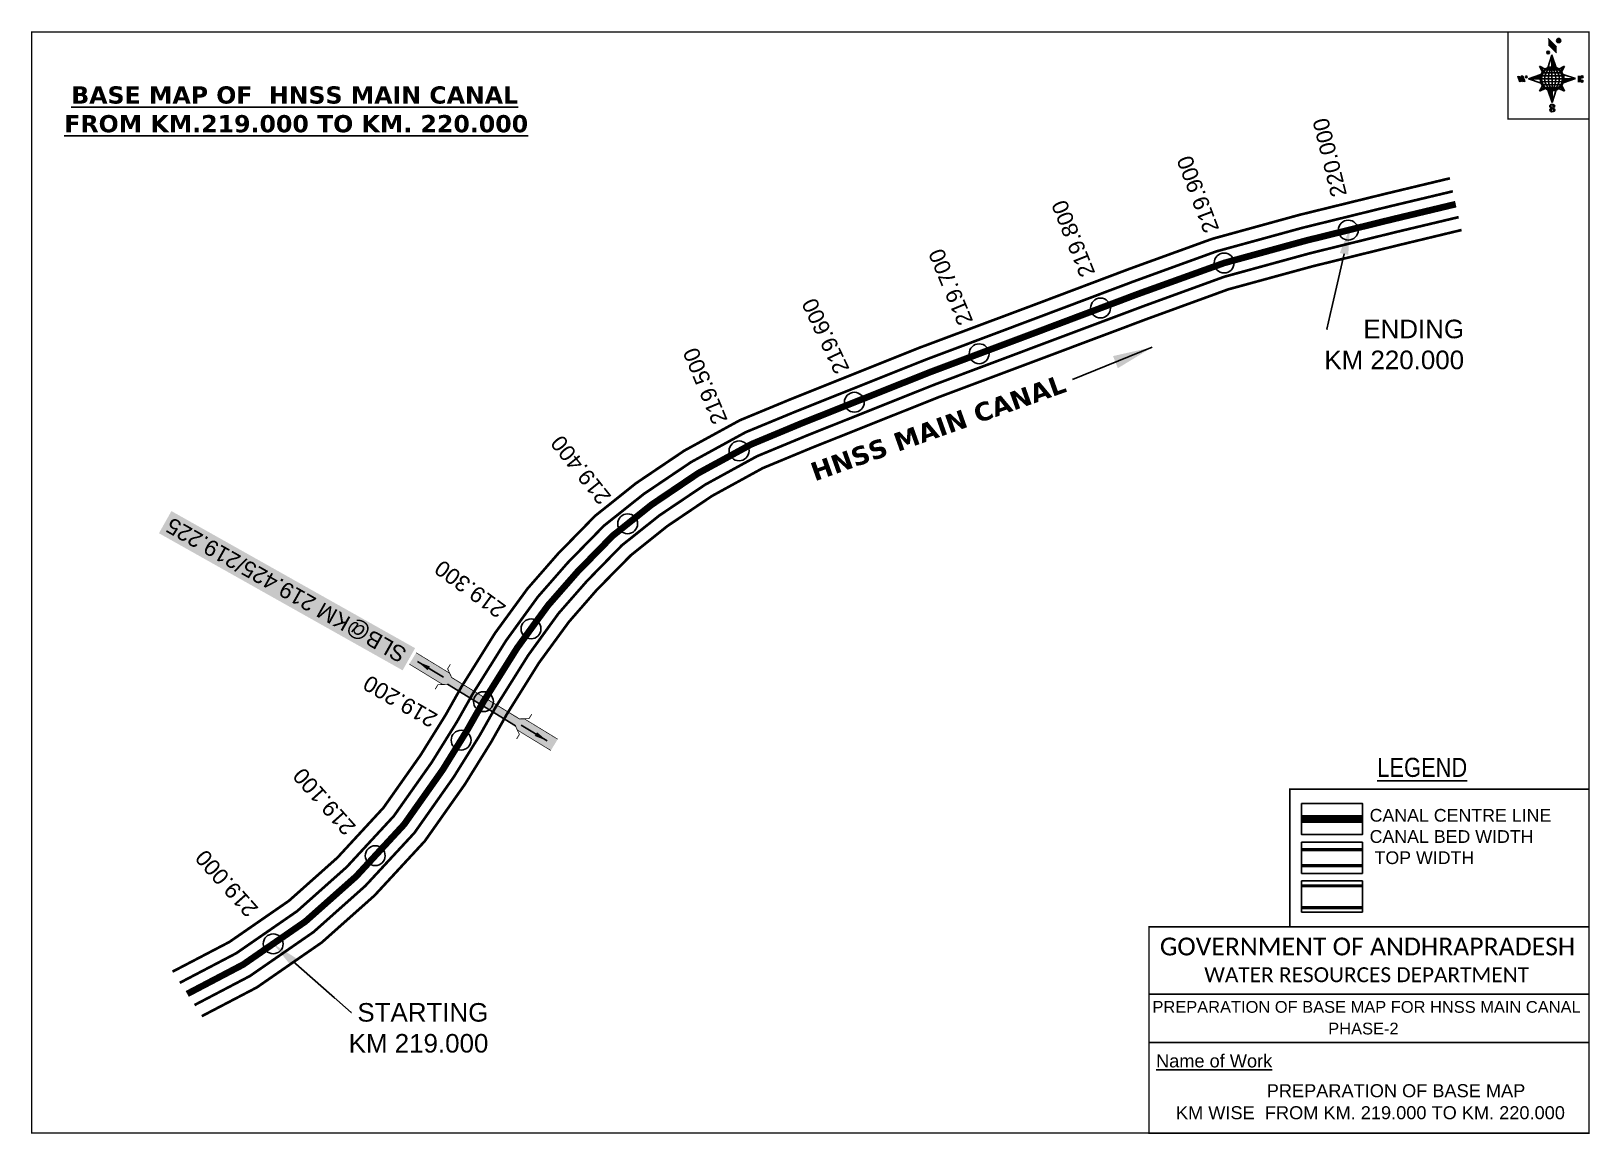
# Model space of a CAD drawing. Header units: inches. Extents: x 746620 to 747796, y 1622658 to 1623490.
import ezdxf
from ezdxf import colors
from ezdxf.entities.mleader import LeaderData, LeaderLine
from ezdxf.enums import TextEntityAlignment as Align
from ezdxf.math import Vec2, Vec3

# ---------------------------------------------------------------- set-up
doc = ezdxf.new("R2010")
doc.units = ezdxf.units.IN
doc.header["$LTSCALE"] = 15
doc.header["$MEASUREMENT"] = 0
doc.header["$PDMODE"] = 32
doc.header["$PDSIZE"] = 15
doc.linetypes.add('ACAD_ISO02W100', pattern=[15, 12, -3])
doc.linetypes.add('HIDDEN2', pattern=[0.1875, 0.125, -0.0625])
for name, color, linetype in [('AQUADUCT', 1, 'Continuous'), ('bord', 1, 'Continuous'), ('CANAL1', 7, 'Continuous'), ('CSMark', 72, 'Continuous'), ('DCBMS', 232, 'Continuous'), ('PAGE', 7, 'Continuous'), ('STRUCTURE', 5, 'Continuous'), ('TEXT', 6, 'Continuous')]:
    doc.layers.add(name, color=color, linetype=linetype)
doc.styles.add('ARIALN', font='ARIALN.TTF')
doc.styles.get("Standard").update_dxf_attribs({"font": 'arial.ttf'})
doc.dimstyles.get("Standard").update_dxf_attribs({"dimtxt": 20, "dimasz": 0.18, "dimexe": 0.18, "dimexo": 0.0625, "dimgap": 0.09, "dimtad": 0, "dimtih": 1, "dimtoh": 1, "dimdec": 4, "dimzin": 0, "dimdsep": 46, "dimtxsty": 'Standard', "dimcen": 0.09, "dimadec": 0, "dimazin": 0, "dimtfac": 1, "dimtdec": 4, "dimtofl": 0, "dimtmove": 0, "dimatfit": 3, "dimfxl": 1, "dimtolj": 1, "dimtzin": 0, "dimarcsym": 0})
pattern_1 = [(267.297113149, (-8720374.938, 50637915.138), (10.5367255337, -0.497431438), [])]
pattern_2 = [(357.297113149, (-8720374.938, 50637915.138), (0.497431438, 10.5367255337), [])]

# ---------------------------------------------------------------- blocks, each defined once
blk = doc.blocks.new('*X26')
at = {"color": 0, "linetype": 'Continuous'}
for p, q in [((6321.6, 240.5), (6322.3, 241.2)), ((6321.6, 240.3), (6322.3, 241)), ((6321.6, 240.1), (6322.3, 240.8)), ((6321.6, 239.9), (6322.4, 240.7)), ((6321.6, 239.8), (6322.4, 240.6)), ((6321.6, 239.6), (6322.5, 240.5)), ((6321.6, 239.4), (6322.5, 240.3)), ((6321.6, 239.2), (6322.6, 240.2)), ((6321.7, 239.1), (6322.6, 240.1)), ((6321.8, 240.8), (6322.4, 241.4)), ((6321.8, 239), (6322.7, 240)), ((6321.8, 239), (6322.8, 239.9)), ((6321.9, 238.9), (6322.9, 239.8)), ((6322, 238.8), (6323, 239.7)), ((6322.1, 241.3), (6322.4, 241.6)), ((6322.1, 238.7), (6323.1, 239.6)), ((6322.2, 238.6), (6323.1, 239.6)), ((6322.3, 238.5), (6323.2, 239.5)), ((6322.4, 238.5), (6323.3, 239.4)), ((6322.5, 238.4), (6323.4, 239.3)), ((6322.7, 238.4), (6323.6, 239.3)), ((6322.8, 238.3), (6323.7, 239.2)), ((6322.9, 238.3), (6323.8, 239.1)), ((6323.1, 238.2), (6323.9, 239.1)), ((6323.2, 238.2), (6324, 239)), ((6323.3, 238.2), (6324.2, 239)), ((6323.5, 238.1), (6324.3, 238.9)), ((6323.7, 238.1), (6324.4, 238.9)), ((6323.8, 238.1), (6324.6, 238.8)), ((6324.1, 238.2), (6324.7, 238.8)), ((6324.3, 238.3), (6324.9, 238.8)), ((6324.6, 238.3), (6325.1, 238.8)), ((6324.8, 238.4), (6325.2, 238.8)), ((6325.1, 238.5), (6325.4, 238.8)), ((6325.4, 238.6), (6325.6, 238.8))]:
    blk.add_line(p, q, dxfattribs=at)
blk = doc.blocks.new('*X25')
at = {"color": 0, "linetype": 'Continuous'}
for p, q in [((6324.4, 240.3), (6324.5, 240.4)), ((6324.6, 240.3), (6324.8, 240.5)), ((6324.7, 240.2), (6325, 240.5)), ((6324.8, 240.2), (6325.2, 240.6)), ((6325, 240.1), (6325.5, 240.6)), ((6325.1, 240.1), (6325.6, 240.6)), ((6325.2, 240), (6325.8, 240.6)), ((6325.3, 240), (6326, 240.6)), ((6325.4, 239.9), (6326.1, 240.6)), ((6325.5, 239.8), (6326.2, 240.5)), ((6325.6, 239.8), (6326.3, 240.5)), ((6325.7, 239.7), (6326.5, 240.4)), ((6325.9, 239.6), (6326.6, 240.3)), ((6326, 239.5), (6326.7, 240.3)), ((6326, 239.4), (6326.8, 240.2)), ((6326.1, 239.3), (6327, 240.2)), ((6326.2, 239.3), (6327.1, 240.1)), ((6326.3, 239.2), (6327.1, 240)), ((6326.4, 239.1), (6327.2, 239.9)), ((6326.5, 239), (6327.3, 239.8)), ((6326.5, 238.9), (6327.4, 239.7)), ((6326.6, 238.8), (6327.5, 239.6)), ((6326.7, 238.7), (6327.5, 239.5)), ((6326.8, 238.6), (6327.6, 239.4)), ((6326.8, 238.5), (6327.7, 239.3)), ((6326.8, 236.5), (6327.4, 237)), ((6326.9, 238.3), (6327.8, 239.2)), ((6326.9, 238.2), (6327.9, 239.1)), ((6326.9, 236.8), (6327.6, 237.4)), ((6327, 238.1), (6327.8, 239)), ((6327, 237.9), (6327.8, 238.8)), ((6327, 237.8), (6327.8, 238.6)), ((6327, 237.6), (6327.8, 238.4)), ((6327, 237.4), (6327.8, 238.2)), ((6327, 237.3), (6327.8, 238)), ((6327, 237.1), (6327.8, 237.9))]:
    blk.add_line(p, q, dxfattribs=at)
blk = doc.blocks.new('H')
at = {"layer": 'bord', "extrusion": (0.000427885, 0.004792, 0.999988)}
h = blk.add_hatch(dxfattribs=at)
h.set_pattern_fill('LINE', color=8, scale=84.387686, angle=-2.7029, style=0)
h.set_pattern_definition(pattern_2)
h.paths.add_polyline_path([(-492, 786, -0.090992), (-448, 775), (-486, 912)])
h = blk.add_hatch(dxfattribs=at)
h.set_pattern_fill('LINE', color=8, scale=84.387686, angle=-92.7029, style=0)
h.set_pattern_definition(pattern_1)
h.paths.add_polyline_path([(-625, 665, -0.090992), (-615, 710), (-751, 671)])
h = blk.add_hatch(dxfattribs=at)
h.set_pattern_fill('LINE', color=8, scale=84.387686, angle=-2.7029, style=0)
h.set_pattern_definition(pattern_2)
h.paths.add_polyline_path([(-504, 533, -0.090992), (-549, 543), (-510, 406)])
h = blk.add_hatch(dxfattribs=at)
h.set_pattern_fill('LINE', color=8, scale=84.387686, angle=-92.7029, style=0)
h.set_pattern_definition(pattern_1)
h.paths.add_polyline_path([(-246, 647), (-372, 653, -0.090992), (-382, 609)])
for p, q in [((-519, 1020, -1217), (-435, 927, -1216)), ((-516, 1087, -1217), (-432, 994, -1217)), ((-538, 774, -1216), (-487, 906, -1216)), ((-487, 906, -1216), (-493, 780, -1216)), ((-487, 906, -1216), (-448, 769, -1216)), ((-865, 701, -1215), (-847, 638, -1215)), ((-847, 700, -1215), (-829, 637, -1215)), ((-829, 699, -1215), (-811, 636, -1215)), ((-829, 699, -1215), (-811, 698, -1215)), ((-811, 698, -1215), (-794, 635, -1215)), ((-752, 665, -1215), (-615, 704, -1215)), ((-627, 794, -1216), (-567, 760, -1216)), ((-627, 794, -1216), (-584, 747, -1215)), ((-599, 731, -1215), (-627, 794, -1216)), ((-421, 753, -1216), (-359, 781, -1216)), ((-359, 781, -1216), (-405, 739, -1216)), ((-359, 781, -1216), (-392, 721, -1215)), ((-379, 693, -1215), (-246, 641, -1215)), ((-213, 669, -1215), (-217, 601, -1215)), ((-752, 665, -1215), (-625, 659, -1215)), ((-619, 614, -1215), (-752, 665, -1215)), ((-639, 526, -1214), (-606, 585, -1215)), ((-639, 526, -1214), (-593, 568, -1215)), ((-577, 553, -1215), (-639, 526, -1214)), ((-511, 400, -1214), (-549, 537, -1214)), ((-460, 533, -1215), (-511, 400, -1214)), ((-505, 527, -1214), (-511, 400, -1214)), ((-371, 513, -1214), (-431, 546, -1215)), ((-371, 513, -1214), (-414, 560, -1215)), ((-399, 576, -1215), (-371, 513, -1214)), ((-246, 641, -1215), (-383, 603, -1215)), ((-373, 647, -1215), (-246, 641, -1215)), ((-197, 600, -1215), (-194, 668, -1215))]:
    blk.add_line(p, q, dxfattribs=at)
at = {"layer": 'bord', "color": 8, "linetype": 'ByBlock', "extrusion": (0.000427885, 0.004792, 0.999988)}
for p, q in [((-375, 679, -1215), (-620, 691, -1215)), ((-386, 711, -1215), (-605, 722, -1215)), ((-411, 744, -1216), (-578, 752, -1216)), ((-493, 780, -1216), (-505, 527, -1214)), ((-373, 647, -1215), (-625, 659, -1215)), ((-378, 616, -1215), (-623, 628, -1215)), ((-392, 585, -1215), (-611, 595, -1215)), ((-420, 555, -1215), (-587, 562, -1215))]:
    blk.add_line(p, q, dxfattribs=at)
at = {"layer": 'bord', "extrusion": (0.000427885, 0.004792, 0.999988), "elevation": -1212}
for points, const_width in [([(-522, 960), (-516, 1093)], 1.61), ([(-434, 933), (-428, 1066)], 1.61), ([(-870, 707), (-846, 706)], 0.642), ([(-829, 643), (-821, 678)], 0.642), ([(-793, 641), (-782, 694)], 0.642), ([(-223, 676), (-174, 673)], 0.706), ([(-829, 643), (-855, 644)], 0.642), ([(-811, 642), (-784, 641)], 0.642), ([(-177, 605), (-226, 607)], 0.706), ([(-195, 645), (-185, 644)], 0.706)]:
    blk.add_lwpolyline(points, dxfattribs=dict(at, const_width=const_width))
for points, const_width in [([(-414, 1073, 1), (-398, 1058, 1)], 22.3), ([(-530, 950, 1), (-520, 939, 1)], 14.8), ([(-776, 697, 1), (-769, 690, 1)], 8.9), ([(-180, 618, 1), (-173, 611, 1)], 9.79), ([(-178, 667, 1), (-171, 660, 1)], 9.79), ([(-490, 362, 1), (-498, 369, 1)], 11.1), ([(-525, 322, 1), (-533, 329, 1)], 11.1)]:
    blk.add_lwpolyline(points, format="xyb", close=True, dxfattribs=dict(at, const_width=const_width))
for points in [[(-537, 317), (-531, 310), (-520, 307), (-505, 307), (-494, 310), (-486, 318), (-487, 326), (-491, 333), (-494, 336), (-503, 341), (-522, 347), (-530, 352), (-534, 355), (-537, 363), (-537, 373), (-530, 381), (-520, 384), (-504, 384), (-493, 380), (-487, 373)], [(-522, 348), (-526, 354), (-528, 361), (-528, 371), (-526, 375), (-521, 381), (-515, 384)], [(-505, 307), (-499, 312), (-497, 319), (-497, 327), (-501, 335), (-509, 343)]]:
    blk.add_lwpolyline(points, dxfattribs=at)
at = {"layer": 'bord', "extrusion": (0.000427885, 0.004792, 0.999988)}
for centre, radius in [((-406, 1065, -1212), 22.3), ((-525, 944, -1212), 14.8), ((-773, 694, -1212), 8.9), ((-498, 659, -1212), 127), ((-177, 615, -1212), 9.79), ((-174, 663, -1212), 9.79), ((-494, 365, -1212), 11.1), ((-529, 325, -1212), 11.1)]:
    blk.add_circle(centre, radius, dxfattribs=at)
at = {"layer": 'bord', "color": 8, "linetype": 'ByBlock', "extrusion": (0.000427885, 0.004792, 0.999988)}
for centre, radius, start, end in [((-482, 658, -1212), 128, 94.9254, 259.6691), ((-437, 656, -1212), 141, 113.2864, 241.308), ((-316, 651, -1212), 222, 142.5892, 212.0053), ((-560, 662, -1212), 141, 293.2864, 61.308), ((-681, 668, -1212), 222, 322.5892, 32.0053), ((-515, 660, -1212), 128, 274.9254, 79.6691)]:
    blk.add_arc(centre, radius, start, end, dxfattribs=at)
at = {"layer": 'bord', "extrusion": (0.000427885, 0.004792, 0.999988)}
for points in [[(-516, 1093, -1212), (-431, 1000, -1212), (-519, 1026, -1212), (-434, 933, -1212)], [(-864, 707, -1212), (-846, 706, -1212), (-846, 644, -1212), (-829, 643, -1212)], [(-829, 705, -1212), (-811, 704, -1212), (-811, 642, -1212), (-793, 641, -1212)], [(-193, 674, -1212), (-197, 606, -1212), (-213, 675, -1212), (-216, 607, -1212)]]:
    blk.add_solid(points, dxfattribs=at)
at = {"layer": 'bord', "extrusion": (0.000427885, 0.004792, 0.999988), "xscale": 7.977342409717546, "yscale": 7.977342408231451, "zscale": 7.977342408476333, "rotation": 138.0840426661453}
for name, p in [('*X25', (38301, -31929, -1212)), ('*X26', (38314, -31951, -1212))]:
    blk.add_blockref(name, p, dxfattribs=at)
blk = doc.blocks.new('SLB')
at = {"layer": 'STRUCTURE'}
h = blk.add_hatch(dxfattribs=at)
h.set_pattern_fill('DOTS', color=6, scale=20, angle=320.3722, style=0)
h.set_pattern_definition([(320.372247934, (-159.4327, -72.9564), (1.2786241598, 0.5641323054), [0, -1.25])])
h.paths.add_polyline_path([(769699.5, 1706871.1), (769699.5, 1706861.1), (769729.1, 1706861.1), (769732.1, 1706863.1), (769792.1, 1706863.1), (769795.1, 1706861.1), (769824.7, 1706861.1), (769824.7, 1706871.1), (769795.1, 1706871.1), (769792.1, 1706869.1), (769732.1, 1706869.1), (769729.1, 1706871.1)])
at = {"layer": 'STRUCTURE', "color": 6, "linetype": 'ACAD_ISO02W100', "ltscale": 0.5, "const_width": 0.5}
for points in [[(769699.5, 1706871.1), (769729.1, 1706871.1)], [(769795.1, 1706871.1), (769824.7, 1706871.1)], [(769699.5, 1706861.1), (769729.1, 1706861.1)], [(769795.1, 1706861.1), (769824.7, 1706861.1)]]:
    blk.add_lwpolyline(points, dxfattribs=at)
at = {"layer": 'STRUCTURE', "color": 6, "const_width": 0.628}
for points in [[(769726.1, 1706877.1), (769726.1, 1706873.1), (769732.1, 1706869.1), (769792.1, 1706869.1), (769798.1, 1706873.1), (769798.1, 1706877.1)], [(769726.1, 1706855.1), (769726.1, 1706859.1), (769732.1, 1706863.1), (769792.1, 1706863.1), (769798.1, 1706859.1), (769798.1, 1706855.1)]]:
    blk.add_lwpolyline(points, dxfattribs=at)
at = {"layer": 'STRUCTURE', "color": 6}
blk.add_lwpolyline([(769732.1, 1706863.1), (769792.1, 1706863.1)], dxfattribs=at)
blk.add_lwpolyline([(769732.1, 1706863.1), (769792.1, 1706863.1)], dxfattribs=at)
at = {"layer": 'STRUCTURE', "color": 0}
blk.add_circle((769762.1, 1706866.1), 1.24, dxfattribs=at)
for points in [[(769703.8, 1706866), (769726.7, 1706866)], [(769818.6, 1706865.8), (769795.7, 1706865.8)]]:
    blk.add_leader(points, dimstyle='Standard', override={"dimasz": 10, "dimgap": 0.09, "dimtad": 0}, dxfattribs=at)

msp = doc.modelspace()

# ---------------------------------------------------------------- linework, layer by layer
at = {"layer": 'CANAL1', "color": 200, "const_width": 2}
for points in [[(746726.8, 1622780.5), (746769.7, 1622802.9), (746814.7, 1622834), (746851.3, 1622866.6), (746886, 1622904.2), (746914, 1622943.9), (746932.9, 1622974.2), (746944.8, 1622995.3), (746970.3, 1623036.1), (746994.7, 1623069.5), (747017.7, 1623095.8), (747045.7, 1623124.4), (747076.5, 1623149), (747113.1, 1623173.7), (747155, 1623196.6), (747193.6, 1623212.6), (747291.2, 1623251.6), (747374.4, 1623282.7), (747448.6, 1623310.7), (747511.5, 1623333.5), (747577.3, 1623351.6), (747642.1, 1623367.5), (747690.9, 1623379.2)], [(746748.9, 1622746.9), (746790.4, 1622768.6), (746839.4, 1622802.5), (746879.3, 1622838), (746917.2, 1622879), (746947.4, 1622921.8), (746967.3, 1622953.8), (746979.2, 1622974.9), (747003.4, 1623013.6), (747026, 1623044.5), (747047, 1623068.6), (747072.6, 1623094.6), (747100.2, 1623116.7), (747134, 1623139.5), (747172.3, 1623160.5), (747208.7, 1623175.6), (747305.7, 1623214.3), (747388.4, 1623245.3), (747462.4, 1623273.1), (747523.6, 1623295.4), (747587.3, 1623312.8), (747651.5, 1623328.6), (747699.7, 1623340.2)]]:
    msp.add_lwpolyline(points, dxfattribs=at)
at = {"layer": 'CANAL1', "color": 5, "const_width": 2}
for points in [[(746732.3, 1622772.1), (746774.9, 1622794.4), (746820.9, 1622826.2), (746858.3, 1622859.5), (746893.8, 1622897.9), (746922.4, 1622938.4), (746941.5, 1622969.1), (746953.4, 1622990.2), (746978.6, 1623030.4), (747002.5, 1623063.3), (747025, 1623089), (747052.4, 1623117), (747082.4, 1623140.9), (747118.3, 1623165.1), (747159.4, 1623187.6), (747197.4, 1623203.3), (747294.9, 1623242.2), (747377.9, 1623273.4), (747452, 1623301.3), (747514.5, 1623324), (747579.8, 1623341.9), (747644.5, 1623357.8), (747693.1, 1623369.4)], [(746743.4, 1622755.3), (746785.2, 1622777.2), (746833.2, 1622810.4), (746872.3, 1622845.2), (746909.4, 1622885.3), (746939, 1622927.3), (746958.7, 1622958.9), (746970.6, 1622980), (746995.2, 1623019.2), (747018.1, 1623050.8), (747039.7, 1623075.4), (747065.8, 1623102.1), (747094.3, 1623124.8), (747128.8, 1623148), (747168, 1623169.5), (747204.9, 1623184.8), (747302.1, 1623223.6), (747384.9, 1623254.7), (747459, 1623282.5), (747520.6, 1623304.9), (747584.8, 1623322.5), (747649.2, 1623338.4), (747697.5, 1623349.9)]]:
    msp.add_lwpolyline(points, dxfattribs=at)
at = {"layer": 'CANAL1', "color": 1, "linetype": 'HIDDEN2', "ltscale": 8, "const_width": 5}
msp.add_lwpolyline([(746737.9, 1622763.7), (746780, 1622785.8), (746827, 1622818.3), (746865.3, 1622852.3), (746901.6, 1622891.6), (746930.7, 1622932.8), (746949.1, 1622962.5), (746961.5, 1622984.3), (746986.9, 1623024.8), (747002.9, 1623046.9), (747010.3, 1623057), (747032.4, 1623082.2), (747059.1, 1623109.5), (747088.4, 1623132.9), (747123.5, 1623156.6), (747163.7, 1623178.5), (747201.1, 1623194.1), (747298.5, 1623232.9), (747381.4, 1623264), (747455.5, 1623291.9), (747520.5, 1623315.3), (747582.3, 1623332.2), (747646.8, 1623348.1), (747695.3, 1623359.7)], dxfattribs=at)
at = {"layer": 'CANAL1', "color": 1, "linetype": 'HIDDEN2', "ltscale": 100, "const_width": 6, "elevation": -0.4}
msp.add_lwpolyline([(747624.9, 1622895.7), (747578.9, 1622895.7)], dxfattribs=at)
at = {"layer": 'CANAL1', "color": 5, "const_width": 2.4, "elevation": -0.4}
for points in [[(747624.9, 1622872.5), (747578.9, 1622872.5)], [(747624.9, 1622860.5), (747578.9, 1622860.5)]]:
    msp.add_lwpolyline(points, dxfattribs=at)
at = {"layer": 'CANAL1', "color": 200, "const_width": 2.4, "elevation": -0.4}
for points in [[(747624.9, 1622845.3), (747578.9, 1622845.3)], [(747624.9, 1622828.8), (747578.9, 1622828.8)]]:
    msp.add_lwpolyline(points, dxfattribs=at)
at = {"layer": 'CSMark', "color": 3}
for p in [(747614.2, 1623340.1), (747520.5, 1623315.3), (747427.2, 1623281.3), (747335.6, 1623246.8), (747241.4, 1623210.2), (747154.4, 1623173.5), (747070.3, 1623118.5), (746997.4, 1623039.2), (746961.5, 1622984.3), (746944.6, 1622955.2), (746879.8, 1622868), (746802.8, 1622801.5)]:
    msp.add_point(p, dxfattribs=at)
at = {"layer": 'CSMark'}
msp.add_point((746961.5, 1622984.3), dxfattribs=at)
at = {"layer": 'PAGE', "const_width": 1}
msp.add_lwpolyline([(746620.6, 1622658.7), (747795.9, 1622658.7), (747795.9, 1623489.7), (746620.6, 1623489.7), (746620.6, 1622658.7)], dxfattribs=at)
at = {"layer": 'PAGE'}
for points, const_width in [([(747795.9, 1623489.7), (747734.8, 1623489.7), (747734.8, 1623424), (747795.9, 1623424)], 1), ([(747570.1, 1622918.2), (747795.9, 1622918.2), (747795.9, 1622814.4), (747570.1, 1622814.4)], 1.2), ([(747463.8, 1622814.4), (747795.9, 1622814.4), (747795.9, 1622658.7), (747463.8, 1622658.7)], 1.2)]:
    msp.add_lwpolyline(points, close=True, dxfattribs=dict(at, const_width=const_width))
at = {"layer": 'PAGE', "elevation": -0.4}
for points in [[(747578.9, 1622907.5), (747624.9, 1622907.5), (747624.9, 1622884), (747578.9, 1622884)], [(747578.9, 1622878.2), (747624.9, 1622878.2), (747624.9, 1622854.7), (747578.9, 1622854.7)], [(747578.9, 1622849), (747624.9, 1622849), (747624.9, 1622825.5), (747578.9, 1622825.5)]]:
    msp.add_lwpolyline(points, close=True, dxfattribs=at)
at = {"layer": 'PAGE'}
for points in [[(747463.8, 1622763.4), (747795.9, 1622763.4)], [(747463.8, 1622727), (747795.9, 1622727)]]:
    msp.add_lwpolyline(points, dxfattribs=at)

# ---------------------------------------------------------------- block references
at = {"layer": 'AQUADUCT', "color": 1, "xscale": 0.0703495379661093, "yscale": 0.07034953800030053, "zscale": 0.07034953795990817, "rotation": 3.078330607406165}
msp.add_blockref('H', (747805.5, 1623410.3, 85.4), dxfattribs=at)
at = {"layer": 'STRUCTURE', "color": 0, "rotation": 328.5972222524238}
msp.add_blockref('SLB', (-799414.4, 567215.8), dxfattribs=at)

# ---------------------------------------------------------------- texts
at = {"layer": 'CANAL1', "insert": (747206, 1623163.3), "char_height": 14, "width": 205.129, "attachment_point": 1, "rotation": 19.5993}
msp.add_mtext('\\pi0.96322;{\\fVerdana|b1|i0|c0|p34;HNSS MAIN CANAL}', dxfattribs=at)
at = {"layer": 'CSMark', "color": 1}
for s, rotation, p in [('220.000', 103.826, (747607.4, 1623365.4)), ('219.900', 110.6099, (747511.3, 1623338.7)), ('219.800', 111.7544, (747417.8, 1623305.5)), ('219.700', 112.5507, (747325.7, 1623269.1)), ('219.600', 115.3746, (747232.6, 1623232.7)), ('219.500', 112.5507, (747140.4, 1623194.4)), ('219.400', 128.6173, (747053.8, 1623135.4)), ('219.300', 143.9343, (746975.8, 1623051.4)), ('219.200', 149.8699, (746924.8, 1622969.2)), ('219.100', 131.6605, (746861.4, 1622886.2)), ('219.000', 131.6605, (746787.7, 1622824.4))]:
    msp.add_text(s, height=12, rotation=rotation, dxfattribs=at).set_placement(p, align=Align.MIDDLE_LEFT)
at = {"layer": 'PAGE', "extrusion": (0.000201441, 0.004807, 0.999988), "style": 'ARIALN'}
msp.add_text('%%ULEGEND', height=14.4, rotation=359.9999, dxfattribs=at).set_placement((747670, 1622915.2, 7951.8), align=Align.MIDDLE)
at = {"layer": 'PAGE', "extrusion": (0.000201441, 0.004807, 0.999988)}
for s, height, p in [('PREPARATION OF BASE MAP FOR HNSS MAIN CANAL', 8.878, (747466.4, 1622730, 7950.8)), ('%%UName of Work', 9.822, (747469.1, 1622688.8, 7949.5))]:
    msp.add_text(s, height=height, rotation=359.9999, dxfattribs=at).set_placement(p)
for s, height, p in [('PHASE-2', 8.88, (747625.6, 1622718.1, 7950.8)), ('PREPARATION OF BASE MAP', 9.822, (747650.2, 1622671.2, 7949.6)), ('KM WISE  FROM KM. 219.000 TO KM. 220.000', 9.822, (747630.9, 1622654.6, 7949.6))]:
    msp.add_text(s, height=height, rotation=359.9999, dxfattribs=at).set_placement(p, align=Align.MIDDLE_CENTER)
at = {"layer": 'PAGE', "extrusion": (0.000201441, 0.004807, 0.999988), "attachment_point": 1, "text_direction": (1, -1e-06, -0.000201)}
for s, insert, char_height, width in [('CANAL CENTRE LINE CANAL BED WIDTH {\\H2.3717x; }\\P TOP WIDTH{\\H1.9152x; }', (747630.3, 1622903.3, -0.4), 9.6, 168.926), ('\\pi3.5885;{\\fCalibri|b0|i0|c0|p34;\\H1.3333x;GOVERNMENT OF ANDHRAPRADESH\\P\\pi37.073;\\H0.83998x;WATER RESOURCES DEPARTMENT}', (747468.4, 1622806.2, -1.3), 10.059, 321.276)]:
    msp.add_mtext(s, dxfattribs=dict(at, insert=insert, char_height=char_height, width=width))
at = {"layer": 'STRUCTURE', "color": 5, "insert": (746899.1, 1623012.8), "char_height": 12, "width": 203.809, "attachment_point": 1, "rotation": 150.6401, "bg_fill": 1, "box_fill_scale": 1.3, "bg_fill_color": 7, "bg_fill_true_color": 16777215, "bg_fill_transparency": 4390977}
msp.add_mtext('\\pi0.43653;SLB@KM 219.425/219.225', dxfattribs=at)
at = {"layer": 'TEXT', "color": 1, "insert": (746628.6, 1623448.6), "char_height": 13, "width": 379.826, "attachment_point": 1}
msp.add_mtext('\\pi21.755;{\\fVerdana|b1|i0|c0|p34;\\LBASE MAP OF  HNSS MAIN CANAL \\P\\pi16.508;FROM KM.219.000 TO KM. 220.000}', dxfattribs=at)

# ---------------------------------------------------------------- leaders
at = {"layer": 'CANAL1'}
msp.add_leader([(747466.3, 1623251.7), (747406, 1623227.4)], dimstyle='Standard', override={"dimasz": 30, "dimgap": 0.09, "dimtad": 0}, dxfattribs=at)

# ---------------------------------------------------------------- next in the draw order: leaders
at = {"layer": 'DCBMS', "color": 5}
ml = msp.add_multileader_mtext('Standard', dxfattribs=at)
ml.set_content('ENDING \\PKM 220.000', color=5)
ml.set_leader_properties()
ml.build(insert=Vec2(0, 0))
ml.multileader.update_dxf_attribs({"dogleg_length": 0.36, "arrow_head_size": 20})
ctx = ml.context
ctx.base_point, ctx.char_height, ctx.arrow_head_size, ctx.landing_gap_size, ctx.plane_origin = Vec3(747598.4, 1623265.4), 14, 20, 0.09, Vec3(747742.1, 1623477.7)
ctx.text_align_type = 2
notes = []
notes.append((ctx, [(1, (1, 1, 0), (747598.1, 1623265.4), (1, 0), 0.36, [(0, [(747615.4, 1623341.6)], 0, [])])]))
ctx.mtext.insert, ctx.mtext.width, ctx.mtext.alignment, ctx.mtext.flow_direction = Vec3(747701.6, 1623272.5), 109.049, 3, 5
ctx.mtext.has_bg_fill, ctx.mtext.bg_color, ctx.mtext.bg_scale_factor, ctx.mtext.bg_transparency, ctx.mtext.use_window_bg_color = 1, -1027028792, 1.5, 0, 1
ml = msp.add_multileader_mtext('Standard', dxfattribs=at)
ml.set_content('STARTING \\PKM 219.000', color=5)
ml.set_leader_properties()
ml.build(insert=Vec2(0, 0))
ml.multileader.update_dxf_attribs({"dogleg_length": 0.36, "arrow_head_size": 20})
ctx = ml.context
ctx.base_point, ctx.char_height, ctx.arrow_head_size, ctx.landing_gap_size, ctx.plane_origin = Vec3(746862, 1622749.7), 14, 20, 0.09, Vec3(747005.7, 1622962)
ctx.text_align_type = 2
notes.append((ctx, [(1, (1, 1, 0), (746861.6, 1622749.7), (1, 0), 0.36, [(0, [(746802.8, 1622801.5)], 0, [])])]))
ctx.mtext.insert, ctx.mtext.width, ctx.mtext.alignment, ctx.mtext.flow_direction = Vec3(746965.2, 1622756.8), 109.049, 3, 5
ctx.mtext.has_bg_fill, ctx.mtext.bg_color, ctx.mtext.bg_scale_factor, ctx.mtext.bg_transparency, ctx.mtext.use_window_bg_color = 1, -1027028792, 1.5, 0, 1
for ctx, leaders in notes:
    for number, flags, end, landing, length, lines in leaders:
        leader = LeaderData()
        leader.index, (leader.has_last_leader_line, leader.has_dogleg_vector, leader.attachment_direction) = number, flags
        leader.last_leader_point, leader.dogleg_vector, leader.dogleg_length = Vec3(end), Vec3(landing), length
        for number, points, colour, breaks in lines:
            line = LeaderLine()
            line.index, line.vertices, line.color, line.breaks = number, Vec3.list(points), colors.encode_raw_color(colour), breaks
            leader.lines.append(line)
        ctx.leaders.append(leader)

doc.saveas('drawing.dxf')
